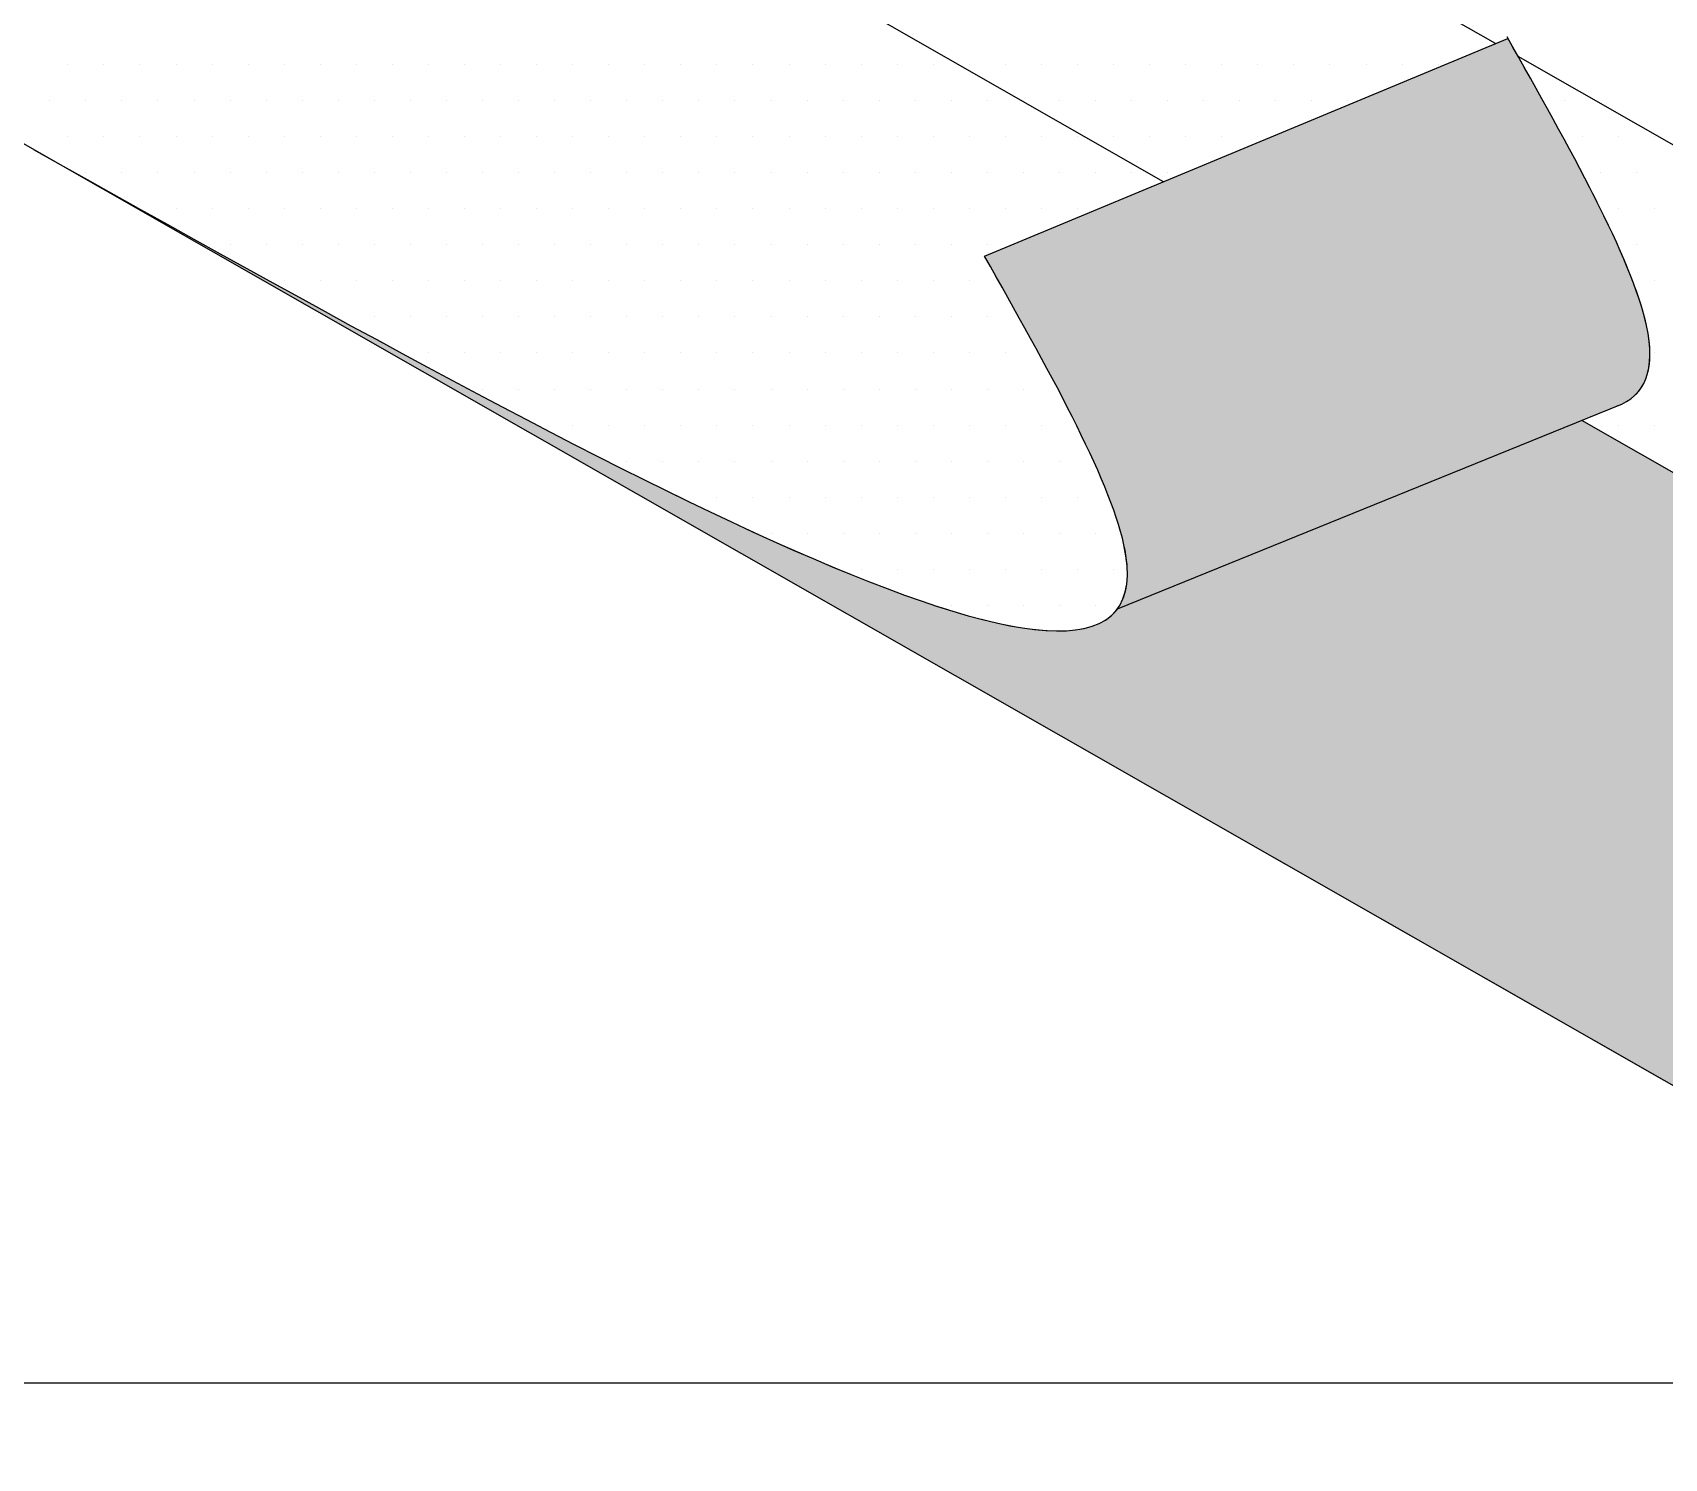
# Model space of a CAD drawing. Header units: inches. Extents: x -20.8 to 74.7, y -53.7 to 19.1.
# Drawn here: x 0.558 to 1.407, y 10.974 to 11.715 of the extents above; entities that cross this region are included whole.
import ezdxf

# ---------------------------------------------------------------- set-up
doc = ezdxf.new("R2010")
doc.units = ezdxf.units.IN
doc.header["$MEASUREMENT"] = 0
for name, color, linetype, lineweight in [('.ATI-HATCH', 7, 'Continuous', 0), ('G-ANNO-TTLB', 7, 'Continuous', 0), ('TYVEK', 7, 'Continuous', 0)]:
    doc.layers.add(name, color=color, linetype=linetype, lineweight=lineweight)

# ---------------------------------------------------------------- blocks, each defined once
blk = doc.blocks.new('Block_857')
at = {"layer": '.ATI-HATCH'}
for points, knots in [([(0.05346, 12.43236), (0.05346, 12.43236), (-0.09602, 12.34733), (-0.09602, 12.34733), (-0.09602, 12.34733), (1.14653, 11.63781), (1.14653, 11.63781), (1.14653, 11.63781), (1.31916, 11.70962), (1.31916, 11.70962), (1.31916, 11.70962), (0.05346, 12.43236), (0.05346, 12.43236)], [0, 0, 0, 0, 1, 1, 1, 2, 2, 2, 3, 3, 3, 4, 4, 4, 4]), ([(-0.09602, 12.34733), (-0.09602, 12.34733), (-0.25814, 12.2551), (-0.25814, 12.2551), (-0.25814, 12.2551), (-0.37482, 12.1876), (-0.37482, 12.1876), (-0.37482, 12.1876), (0.55876, 11.6545), (0.55876, 11.6545), (0.82086, 11.50795), (1.08295, 11.3614), (1.12257, 11.41564), (1.1279, 11.42294), (1.12921, 11.43389), (1.12593, 11.44896), (1.1183, 11.48406), (1.08585, 11.54157), (1.05341, 11.59907), (1.05341, 11.59907), (1.14653, 11.63781), (1.14653, 11.63781), (1.14653, 11.63781), (-0.09602, 12.34733), (-0.09602, 12.34733)], [0, 0, 0, 0, 1, 1, 1, 2, 2, 2, 3, 3, 3, 4, 4, 4, 5, 5, 5, 6, 6, 6, 7, 7, 7, 8, 8, 8, 8]), ([(1.33101, 11.70285), (1.36143, 11.64887), (1.39054, 11.59607), (1.39771, 11.56306), (1.40251, 11.54097), (1.39748, 11.52775), (1.38433, 11.52186), (1.38364, 11.52155), (1.38293, 11.52126), (1.38219, 11.52099), (1.38219, 11.52099), (1.36402, 11.51362), (1.36402, 11.51362), (1.36402, 11.51362), (1.77149, 11.28094), (1.77149, 11.28094), (1.77149, 11.28094), (1.92062, 11.36617), (1.92062, 11.36617), (1.92062, 11.36617), (1.33101, 11.70285), (1.33101, 11.70285)], [0, 0, 0, 0, 1, 1, 1, 2, 2, 2, 3, 3, 3, 4, 4, 4, 5, 5, 5, 6, 6, 6, 7, 7, 7, 7])]:
    blk.add_open_spline(points, degree=3, knots=knots, dxfattribs=at)
at = {"layer": '.ATI-HATCH', "color": 8, "lineweight": 0, "true_color": 0x818080}
for points in [[(0.57663, 11.69876), (0.57663, 11.69876), (0.57663, 11.69876), (0.57663, 11.69876)], [(0.59539, 11.69876), (0.59539, 11.69876), (0.59539, 11.69876), (0.59539, 11.69876)], [(0.61414, 11.69876), (0.61414, 11.69876), (0.61414, 11.69876), (0.61414, 11.69876)], [(0.6329, 11.69876), (0.6329, 11.69876), (0.6329, 11.69876), (0.6329, 11.69876)], [(0.65165, 11.69876), (0.65165, 11.69876), (0.65165, 11.69876), (0.65165, 11.69876)], [(0.67041, 11.69876), (0.67041, 11.69876), (0.67041, 11.69876), (0.67041, 11.69876)], [(0.68916, 11.69876), (0.68916, 11.69876), (0.68916, 11.69876), (0.68916, 11.69876)], [(0.70792, 11.69876), (0.70792, 11.69876), (0.70792, 11.69876), (0.70792, 11.69876)], [(0.72668, 11.69876), (0.72668, 11.69876), (0.72668, 11.69876), (0.72668, 11.69876)], [(0.74543, 11.69876), (0.74543, 11.69876), (0.74543, 11.69876), (0.74543, 11.69876)], [(0.76419, 11.69876), (0.76419, 11.69876), (0.76419, 11.69876), (0.76419, 11.69876)], [(0.78294, 11.69876), (0.78294, 11.69876), (0.78294, 11.69876), (0.78294, 11.69876)], [(0.8017, 11.69876), (0.8017, 11.69876), (0.8017, 11.69876), (0.8017, 11.69876)], [(0.82045, 11.69876), (0.82045, 11.69876), (0.82045, 11.69876), (0.82045, 11.69876)], [(0.83921, 11.69876), (0.83921, 11.69876), (0.83921, 11.69876), (0.83921, 11.69876)], [(0.85797, 11.69876), (0.85797, 11.69876), (0.85797, 11.69876), (0.85797, 11.69876)], [(0.87672, 11.69876), (0.87672, 11.69876), (0.87672, 11.69876), (0.87672, 11.69876)], [(0.89548, 11.69876), (0.89548, 11.69876), (0.89548, 11.69876), (0.89548, 11.69876)], [(0.91423, 11.69876), (0.91423, 11.69876), (0.91423, 11.69876), (0.91423, 11.69876)], [(0.93299, 11.69876), (0.93299, 11.69876), (0.93299, 11.69876), (0.93299, 11.69876)], [(0.95174, 11.69876), (0.95174, 11.69876), (0.95174, 11.69876), (0.95174, 11.69876)], [(0.9705, 11.69876), (0.9705, 11.69876), (0.9705, 11.69876), (0.9705, 11.69876)], [(0.98926, 11.69876), (0.98926, 11.69876), (0.98926, 11.69876), (0.98926, 11.69876)], [(1.00801, 11.69876), (1.00801, 11.69876), (1.00801, 11.69876), (1.00801, 11.69876)], [(1.02677, 11.69876), (1.02677, 11.69876), (1.02677, 11.69876), (1.02677, 11.69876)], [(1.04552, 11.69876), (1.04552, 11.69876), (1.04552, 11.69876), (1.04552, 11.69876)], [(1.06428, 11.69876), (1.06428, 11.69876), (1.06428, 11.69876), (1.06428, 11.69876)], [(1.08303, 11.69876), (1.08303, 11.69876), (1.08303, 11.69876), (1.08303, 11.69876)], [(1.10179, 11.69876), (1.10179, 11.69876), (1.10179, 11.69876), (1.10179, 11.69876)], [(1.12055, 11.69876), (1.12055, 11.69876), (1.12055, 11.69876), (1.12055, 11.69876)], [(1.1393, 11.69876), (1.1393, 11.69876), (1.1393, 11.69876), (1.1393, 11.69876)], [(1.15806, 11.69876), (1.15806, 11.69876), (1.15806, 11.69876), (1.15806, 11.69876)], [(1.17681, 11.69876), (1.17681, 11.69876), (1.17681, 11.69876), (1.17681, 11.69876)], [(1.19557, 11.69876), (1.19557, 11.69876), (1.19557, 11.69876), (1.19557, 11.69876)], [(1.21432, 11.69876), (1.21432, 11.69876), (1.21432, 11.69876), (1.21432, 11.69876)], [(1.23308, 11.69876), (1.23308, 11.69876), (1.23308, 11.69876), (1.23308, 11.69876)], [(1.25183, 11.69876), (1.25183, 11.69876), (1.25183, 11.69876), (1.25183, 11.69876)], [(1.27059, 11.69876), (1.27059, 11.69876), (1.27059, 11.69876), (1.27059, 11.69876)], [(1.28935, 11.69876), (1.28935, 11.69876), (1.28935, 11.69876), (1.28935, 11.69876)], [(0.56725, 11.68), (0.56725, 11.68), (0.56725, 11.68), (0.56725, 11.68)], [(0.58601, 11.68), (0.58601, 11.68), (0.58601, 11.68), (0.58601, 11.68)], [(0.60476, 11.68), (0.60476, 11.68), (0.60476, 11.68), (0.60476, 11.68)], [(0.62352, 11.68), (0.62352, 11.68), (0.62352, 11.68), (0.62352, 11.68)], [(0.64228, 11.68), (0.64228, 11.68), (0.64228, 11.68), (0.64228, 11.68)], [(0.66103, 11.68), (0.66103, 11.68), (0.66103, 11.68), (0.66103, 11.68)], [(0.67979, 11.68), (0.67979, 11.68), (0.67979, 11.68), (0.67979, 11.68)], [(0.69854, 11.68), (0.69854, 11.68), (0.69854, 11.68), (0.69854, 11.68)], [(0.7173, 11.68), (0.7173, 11.68), (0.7173, 11.68), (0.7173, 11.68)], [(0.73605, 11.68), (0.73605, 11.68), (0.73605, 11.68), (0.73605, 11.68)], [(0.75481, 11.68), (0.75481, 11.68), (0.75481, 11.68), (0.75481, 11.68)], [(0.77357, 11.68), (0.77357, 11.68), (0.77357, 11.68), (0.77357, 11.68)], [(0.79232, 11.68), (0.79232, 11.68), (0.79232, 11.68), (0.79232, 11.68)], [(0.81108, 11.68), (0.81108, 11.68), (0.81108, 11.68), (0.81108, 11.68)], [(0.82983, 11.68), (0.82983, 11.68), (0.82983, 11.68), (0.82983, 11.68)], [(0.84859, 11.68), (0.84859, 11.68), (0.84859, 11.68), (0.84859, 11.68)], [(0.86734, 11.68), (0.86734, 11.68), (0.86734, 11.68), (0.86734, 11.68)], [(0.8861, 11.68), (0.8861, 11.68), (0.8861, 11.68), (0.8861, 11.68)], [(0.90485, 11.68), (0.90485, 11.68), (0.90485, 11.68), (0.90485, 11.68)], [(0.92361, 11.68), (0.92361, 11.68), (0.92361, 11.68), (0.92361, 11.68)], [(0.94237, 11.68), (0.94237, 11.68), (0.94237, 11.68), (0.94237, 11.68)], [(0.96112, 11.68), (0.96112, 11.68), (0.96112, 11.68), (0.96112, 11.68)], [(0.97988, 11.68), (0.97988, 11.68), (0.97988, 11.68), (0.97988, 11.68)], [(0.99863, 11.68), (0.99863, 11.68), (0.99863, 11.68), (0.99863, 11.68)], [(1.01739, 11.68), (1.01739, 11.68), (1.01739, 11.68), (1.01739, 11.68)], [(1.03614, 11.68), (1.03614, 11.68), (1.03614, 11.68), (1.03614, 11.68)], [(1.0549, 11.68), (1.0549, 11.68), (1.0549, 11.68), (1.0549, 11.68)], [(1.07366, 11.68), (1.07366, 11.68), (1.07366, 11.68), (1.07366, 11.68)], [(1.09241, 11.68), (1.09241, 11.68), (1.09241, 11.68), (1.09241, 11.68)], [(1.11117, 11.68), (1.11117, 11.68), (1.11117, 11.68), (1.11117, 11.68)], [(1.12992, 11.68), (1.12992, 11.68), (1.12992, 11.68), (1.12992, 11.68)], [(1.14868, 11.68), (1.14868, 11.68), (1.14868, 11.68), (1.14868, 11.68)], [(1.16743, 11.68), (1.16743, 11.68), (1.16743, 11.68), (1.16743, 11.68)], [(1.18619, 11.68), (1.18619, 11.68), (1.18619, 11.68), (1.18619, 11.68)], [(1.20495, 11.68), (1.20495, 11.68), (1.20495, 11.68), (1.20495, 11.68)], [(1.2237, 11.68), (1.2237, 11.68), (1.2237, 11.68), (1.2237, 11.68)], [(1.24246, 11.68), (1.24246, 11.68), (1.24246, 11.68), (1.24246, 11.68)], [(1.35499, 11.68), (1.35499, 11.68), (1.35499, 11.68), (1.35499, 11.68)], [(0.57663, 11.66125), (0.57663, 11.66125), (0.57663, 11.66125), (0.57663, 11.66125)], [(0.59539, 11.66125), (0.59539, 11.66125), (0.59539, 11.66125), (0.59539, 11.66125)], [(0.61414, 11.66125), (0.61414, 11.66125), (0.61414, 11.66125), (0.61414, 11.66125)], [(0.6329, 11.66125), (0.6329, 11.66125), (0.6329, 11.66125), (0.6329, 11.66125)], [(0.65165, 11.66125), (0.65165, 11.66125), (0.65165, 11.66125), (0.65165, 11.66125)], [(0.67041, 11.66125), (0.67041, 11.66125), (0.67041, 11.66125), (0.67041, 11.66125)], [(0.68916, 11.66125), (0.68916, 11.66125), (0.68916, 11.66125), (0.68916, 11.66125)], [(0.70792, 11.66125), (0.70792, 11.66125), (0.70792, 11.66125), (0.70792, 11.66125)], [(0.72668, 11.66125), (0.72668, 11.66125), (0.72668, 11.66125), (0.72668, 11.66125)], [(0.74543, 11.66125), (0.74543, 11.66125), (0.74543, 11.66125), (0.74543, 11.66125)], [(0.76419, 11.66125), (0.76419, 11.66125), (0.76419, 11.66125), (0.76419, 11.66125)], [(0.78294, 11.66125), (0.78294, 11.66125), (0.78294, 11.66125), (0.78294, 11.66125)], [(0.8017, 11.66125), (0.8017, 11.66125), (0.8017, 11.66125), (0.8017, 11.66125)], [(0.82045, 11.66125), (0.82045, 11.66125), (0.82045, 11.66125), (0.82045, 11.66125)], [(0.83921, 11.66125), (0.83921, 11.66125), (0.83921, 11.66125), (0.83921, 11.66125)], [(0.85797, 11.66125), (0.85797, 11.66125), (0.85797, 11.66125), (0.85797, 11.66125)], [(0.87672, 11.66125), (0.87672, 11.66125), (0.87672, 11.66125), (0.87672, 11.66125)], [(0.89548, 11.66125), (0.89548, 11.66125), (0.89548, 11.66125), (0.89548, 11.66125)], [(0.91423, 11.66125), (0.91423, 11.66125), (0.91423, 11.66125), (0.91423, 11.66125)], [(0.93299, 11.66125), (0.93299, 11.66125), (0.93299, 11.66125), (0.93299, 11.66125)], [(0.95174, 11.66125), (0.95174, 11.66125), (0.95174, 11.66125), (0.95174, 11.66125)], [(0.9705, 11.66125), (0.9705, 11.66125), (0.9705, 11.66125), (0.9705, 11.66125)], [(0.98926, 11.66125), (0.98926, 11.66125), (0.98926, 11.66125), (0.98926, 11.66125)], [(1.00801, 11.66125), (1.00801, 11.66125), (1.00801, 11.66125), (1.00801, 11.66125)], [(1.02677, 11.66125), (1.02677, 11.66125), (1.02677, 11.66125), (1.02677, 11.66125)], [(1.04552, 11.66125), (1.04552, 11.66125), (1.04552, 11.66125), (1.04552, 11.66125)], [(1.06428, 11.66125), (1.06428, 11.66125), (1.06428, 11.66125), (1.06428, 11.66125)], [(1.08303, 11.66125), (1.08303, 11.66125), (1.08303, 11.66125), (1.08303, 11.66125)], [(1.10179, 11.66125), (1.10179, 11.66125), (1.10179, 11.66125), (1.10179, 11.66125)], [(1.12055, 11.66125), (1.12055, 11.66125), (1.12055, 11.66125), (1.12055, 11.66125)], [(1.1393, 11.66125), (1.1393, 11.66125), (1.1393, 11.66125), (1.1393, 11.66125)], [(1.15806, 11.66125), (1.15806, 11.66125), (1.15806, 11.66125), (1.15806, 11.66125)], [(1.17681, 11.66125), (1.17681, 11.66125), (1.17681, 11.66125), (1.17681, 11.66125)], [(1.19557, 11.66125), (1.19557, 11.66125), (1.19557, 11.66125), (1.19557, 11.66125)], [(1.36437, 11.66125), (1.36437, 11.66125), (1.36437, 11.66125), (1.36437, 11.66125)], [(1.38312, 11.66125), (1.38312, 11.66125), (1.38312, 11.66125), (1.38312, 11.66125)], [(1.40188, 11.66125), (1.40188, 11.66125), (1.40188, 11.66125), (1.40188, 11.66125)], [(0.58601, 11.64249), (0.58601, 11.64249), (0.58601, 11.64249), (0.58601, 11.64249)], [(0.60476, 11.64249), (0.60476, 11.64249), (0.60476, 11.64249), (0.60476, 11.64249)], [(0.62352, 11.64249), (0.62352, 11.64249), (0.62352, 11.64249), (0.62352, 11.64249)], [(0.64228, 11.64249), (0.64228, 11.64249), (0.64228, 11.64249), (0.64228, 11.64249)], [(0.66103, 11.64249), (0.66103, 11.64249), (0.66103, 11.64249), (0.66103, 11.64249)], [(0.67979, 11.64249), (0.67979, 11.64249), (0.67979, 11.64249), (0.67979, 11.64249)], [(0.69854, 11.64249), (0.69854, 11.64249), (0.69854, 11.64249), (0.69854, 11.64249)], [(0.7173, 11.64249), (0.7173, 11.64249), (0.7173, 11.64249), (0.7173, 11.64249)], [(0.73605, 11.64249), (0.73605, 11.64249), (0.73605, 11.64249), (0.73605, 11.64249)], [(0.75481, 11.64249), (0.75481, 11.64249), (0.75481, 11.64249), (0.75481, 11.64249)], [(0.77357, 11.64249), (0.77357, 11.64249), (0.77357, 11.64249), (0.77357, 11.64249)], [(0.79232, 11.64249), (0.79232, 11.64249), (0.79232, 11.64249), (0.79232, 11.64249)], [(0.81108, 11.64249), (0.81108, 11.64249), (0.81108, 11.64249), (0.81108, 11.64249)], [(0.82983, 11.64249), (0.82983, 11.64249), (0.82983, 11.64249), (0.82983, 11.64249)], [(0.84859, 11.64249), (0.84859, 11.64249), (0.84859, 11.64249), (0.84859, 11.64249)], [(0.86734, 11.64249), (0.86734, 11.64249), (0.86734, 11.64249), (0.86734, 11.64249)], [(0.8861, 11.64249), (0.8861, 11.64249), (0.8861, 11.64249), (0.8861, 11.64249)], [(0.90485, 11.64249), (0.90485, 11.64249), (0.90485, 11.64249), (0.90485, 11.64249)], [(0.92361, 11.64249), (0.92361, 11.64249), (0.92361, 11.64249), (0.92361, 11.64249)], [(0.94237, 11.64249), (0.94237, 11.64249), (0.94237, 11.64249), (0.94237, 11.64249)], [(0.96112, 11.64249), (0.96112, 11.64249), (0.96112, 11.64249), (0.96112, 11.64249)], [(0.97988, 11.64249), (0.97988, 11.64249), (0.97988, 11.64249), (0.97988, 11.64249)], [(0.99863, 11.64249), (0.99863, 11.64249), (0.99863, 11.64249), (0.99863, 11.64249)], [(1.01739, 11.64249), (1.01739, 11.64249), (1.01739, 11.64249), (1.01739, 11.64249)], [(1.03614, 11.64249), (1.03614, 11.64249), (1.03614, 11.64249), (1.03614, 11.64249)], [(1.0549, 11.64249), (1.0549, 11.64249), (1.0549, 11.64249), (1.0549, 11.64249)], [(1.07366, 11.64249), (1.07366, 11.64249), (1.07366, 11.64249), (1.07366, 11.64249)], [(1.09241, 11.64249), (1.09241, 11.64249), (1.09241, 11.64249), (1.09241, 11.64249)], [(1.11117, 11.64249), (1.11117, 11.64249), (1.11117, 11.64249), (1.11117, 11.64249)], [(1.12992, 11.64249), (1.12992, 11.64249), (1.12992, 11.64249), (1.12992, 11.64249)], [(1.14868, 11.64249), (1.14868, 11.64249), (1.14868, 11.64249), (1.14868, 11.64249)], [(1.37375, 11.64249), (1.37375, 11.64249), (1.37375, 11.64249), (1.37375, 11.64249)], [(1.3925, 11.64249), (1.3925, 11.64249), (1.3925, 11.64249), (1.3925, 11.64249)], [(0.61414, 11.62374), (0.61414, 11.62374), (0.61414, 11.62374), (0.61414, 11.62374)], [(0.6329, 11.62374), (0.6329, 11.62374), (0.6329, 11.62374), (0.6329, 11.62374)], [(0.65165, 11.62374), (0.65165, 11.62374), (0.65165, 11.62374), (0.65165, 11.62374)], [(0.67041, 11.62374), (0.67041, 11.62374), (0.67041, 11.62374), (0.67041, 11.62374)], [(0.68916, 11.62374), (0.68916, 11.62374), (0.68916, 11.62374), (0.68916, 11.62374)], [(0.70792, 11.62374), (0.70792, 11.62374), (0.70792, 11.62374), (0.70792, 11.62374)], [(0.72668, 11.62374), (0.72668, 11.62374), (0.72668, 11.62374), (0.72668, 11.62374)], [(0.74543, 11.62374), (0.74543, 11.62374), (0.74543, 11.62374), (0.74543, 11.62374)], [(0.76419, 11.62374), (0.76419, 11.62374), (0.76419, 11.62374), (0.76419, 11.62374)], [(0.78294, 11.62374), (0.78294, 11.62374), (0.78294, 11.62374), (0.78294, 11.62374)], [(0.8017, 11.62374), (0.8017, 11.62374), (0.8017, 11.62374), (0.8017, 11.62374)], [(0.82045, 11.62374), (0.82045, 11.62374), (0.82045, 11.62374), (0.82045, 11.62374)], [(0.83921, 11.62374), (0.83921, 11.62374), (0.83921, 11.62374), (0.83921, 11.62374)], [(0.85797, 11.62374), (0.85797, 11.62374), (0.85797, 11.62374), (0.85797, 11.62374)], [(0.87672, 11.62374), (0.87672, 11.62374), (0.87672, 11.62374), (0.87672, 11.62374)], [(0.89548, 11.62374), (0.89548, 11.62374), (0.89548, 11.62374), (0.89548, 11.62374)], [(0.91423, 11.62374), (0.91423, 11.62374), (0.91423, 11.62374), (0.91423, 11.62374)], [(0.93299, 11.62374), (0.93299, 11.62374), (0.93299, 11.62374), (0.93299, 11.62374)], [(0.95174, 11.62374), (0.95174, 11.62374), (0.95174, 11.62374), (0.95174, 11.62374)], [(0.9705, 11.62374), (0.9705, 11.62374), (0.9705, 11.62374), (0.9705, 11.62374)], [(0.98926, 11.62374), (0.98926, 11.62374), (0.98926, 11.62374), (0.98926, 11.62374)], [(1.00801, 11.62374), (1.00801, 11.62374), (1.00801, 11.62374), (1.00801, 11.62374)], [(1.02677, 11.62374), (1.02677, 11.62374), (1.02677, 11.62374), (1.02677, 11.62374)], [(1.04552, 11.62374), (1.04552, 11.62374), (1.04552, 11.62374), (1.04552, 11.62374)], [(1.06428, 11.62374), (1.06428, 11.62374), (1.06428, 11.62374), (1.06428, 11.62374)], [(1.08303, 11.62374), (1.08303, 11.62374), (1.08303, 11.62374), (1.08303, 11.62374)], [(1.10179, 11.62374), (1.10179, 11.62374), (1.10179, 11.62374), (1.10179, 11.62374)], [(1.38312, 11.62374), (1.38312, 11.62374), (1.38312, 11.62374), (1.38312, 11.62374)], [(1.40188, 11.62374), (1.40188, 11.62374), (1.40188, 11.62374), (1.40188, 11.62374)], [(0.66103, 11.60498), (0.66103, 11.60498), (0.66103, 11.60498), (0.66103, 11.60498)], [(0.67979, 11.60498), (0.67979, 11.60498), (0.67979, 11.60498), (0.67979, 11.60498)], [(0.69854, 11.60498), (0.69854, 11.60498), (0.69854, 11.60498), (0.69854, 11.60498)], [(0.7173, 11.60498), (0.7173, 11.60498), (0.7173, 11.60498), (0.7173, 11.60498)], [(0.73605, 11.60498), (0.73605, 11.60498), (0.73605, 11.60498), (0.73605, 11.60498)], [(0.75481, 11.60498), (0.75481, 11.60498), (0.75481, 11.60498), (0.75481, 11.60498)], [(0.77357, 11.60498), (0.77357, 11.60498), (0.77357, 11.60498), (0.77357, 11.60498)], [(0.79232, 11.60498), (0.79232, 11.60498), (0.79232, 11.60498), (0.79232, 11.60498)], [(0.81108, 11.60498), (0.81108, 11.60498), (0.81108, 11.60498), (0.81108, 11.60498)], [(0.82983, 11.60498), (0.82983, 11.60498), (0.82983, 11.60498), (0.82983, 11.60498)], [(0.84859, 11.60498), (0.84859, 11.60498), (0.84859, 11.60498), (0.84859, 11.60498)], [(0.86734, 11.60498), (0.86734, 11.60498), (0.86734, 11.60498), (0.86734, 11.60498)], [(0.8861, 11.60498), (0.8861, 11.60498), (0.8861, 11.60498), (0.8861, 11.60498)], [(0.90485, 11.60498), (0.90485, 11.60498), (0.90485, 11.60498), (0.90485, 11.60498)], [(0.92361, 11.60498), (0.92361, 11.60498), (0.92361, 11.60498), (0.92361, 11.60498)], [(0.94237, 11.60498), (0.94237, 11.60498), (0.94237, 11.60498), (0.94237, 11.60498)], [(0.96112, 11.60498), (0.96112, 11.60498), (0.96112, 11.60498), (0.96112, 11.60498)], [(0.97988, 11.60498), (0.97988, 11.60498), (0.97988, 11.60498), (0.97988, 11.60498)], [(0.99863, 11.60498), (0.99863, 11.60498), (0.99863, 11.60498), (0.99863, 11.60498)], [(1.01739, 11.60498), (1.01739, 11.60498), (1.01739, 11.60498), (1.01739, 11.60498)], [(1.03614, 11.60498), (1.03614, 11.60498), (1.03614, 11.60498), (1.03614, 11.60498)], [(1.0549, 11.60498), (1.0549, 11.60498), (1.0549, 11.60498), (1.0549, 11.60498)], [(1.3925, 11.60498), (1.3925, 11.60498), (1.3925, 11.60498), (1.3925, 11.60498)], [(0.68916, 11.58622), (0.68916, 11.58622), (0.68916, 11.58622), (0.68916, 11.58622)], [(0.70792, 11.58622), (0.70792, 11.58622), (0.70792, 11.58622), (0.70792, 11.58622)], [(0.72668, 11.58622), (0.72668, 11.58622), (0.72668, 11.58622), (0.72668, 11.58622)], [(0.74543, 11.58622), (0.74543, 11.58622), (0.74543, 11.58622), (0.74543, 11.58622)], [(0.76419, 11.58622), (0.76419, 11.58622), (0.76419, 11.58622), (0.76419, 11.58622)], [(0.78294, 11.58622), (0.78294, 11.58622), (0.78294, 11.58622), (0.78294, 11.58622)], [(0.8017, 11.58622), (0.8017, 11.58622), (0.8017, 11.58622), (0.8017, 11.58622)], [(0.82045, 11.58622), (0.82045, 11.58622), (0.82045, 11.58622), (0.82045, 11.58622)], [(0.83921, 11.58622), (0.83921, 11.58622), (0.83921, 11.58622), (0.83921, 11.58622)], [(0.85797, 11.58622), (0.85797, 11.58622), (0.85797, 11.58622), (0.85797, 11.58622)], [(0.87672, 11.58622), (0.87672, 11.58622), (0.87672, 11.58622), (0.87672, 11.58622)], [(0.89548, 11.58622), (0.89548, 11.58622), (0.89548, 11.58622), (0.89548, 11.58622)], [(0.91423, 11.58622), (0.91423, 11.58622), (0.91423, 11.58622), (0.91423, 11.58622)], [(0.93299, 11.58622), (0.93299, 11.58622), (0.93299, 11.58622), (0.93299, 11.58622)], [(0.95174, 11.58622), (0.95174, 11.58622), (0.95174, 11.58622), (0.95174, 11.58622)], [(0.9705, 11.58622), (0.9705, 11.58622), (0.9705, 11.58622), (0.9705, 11.58622)], [(0.98926, 11.58622), (0.98926, 11.58622), (0.98926, 11.58622), (0.98926, 11.58622)], [(1.00801, 11.58622), (1.00801, 11.58622), (1.00801, 11.58622), (1.00801, 11.58622)], [(1.02677, 11.58622), (1.02677, 11.58622), (1.02677, 11.58622), (1.02677, 11.58622)], [(1.04552, 11.58622), (1.04552, 11.58622), (1.04552, 11.58622), (1.04552, 11.58622)], [(1.40188, 11.58622), (1.40188, 11.58622), (1.40188, 11.58622), (1.40188, 11.58622)], [(0.7173, 11.56747), (0.7173, 11.56747), (0.7173, 11.56747), (0.7173, 11.56747)], [(0.73605, 11.56747), (0.73605, 11.56747), (0.73605, 11.56747), (0.73605, 11.56747)], [(0.75481, 11.56747), (0.75481, 11.56747), (0.75481, 11.56747), (0.75481, 11.56747)], [(0.77357, 11.56747), (0.77357, 11.56747), (0.77357, 11.56747), (0.77357, 11.56747)], [(0.79232, 11.56747), (0.79232, 11.56747), (0.79232, 11.56747), (0.79232, 11.56747)], [(0.81108, 11.56747), (0.81108, 11.56747), (0.81108, 11.56747), (0.81108, 11.56747)], [(0.82983, 11.56747), (0.82983, 11.56747), (0.82983, 11.56747), (0.82983, 11.56747)], [(0.84859, 11.56747), (0.84859, 11.56747), (0.84859, 11.56747), (0.84859, 11.56747)], [(0.86734, 11.56747), (0.86734, 11.56747), (0.86734, 11.56747), (0.86734, 11.56747)], [(0.8861, 11.56747), (0.8861, 11.56747), (0.8861, 11.56747), (0.8861, 11.56747)], [(0.90485, 11.56747), (0.90485, 11.56747), (0.90485, 11.56747), (0.90485, 11.56747)], [(0.92361, 11.56747), (0.92361, 11.56747), (0.92361, 11.56747), (0.92361, 11.56747)], [(0.94237, 11.56747), (0.94237, 11.56747), (0.94237, 11.56747), (0.94237, 11.56747)], [(0.96112, 11.56747), (0.96112, 11.56747), (0.96112, 11.56747), (0.96112, 11.56747)], [(0.97988, 11.56747), (0.97988, 11.56747), (0.97988, 11.56747), (0.97988, 11.56747)], [(0.99863, 11.56747), (0.99863, 11.56747), (0.99863, 11.56747), (0.99863, 11.56747)], [(1.01739, 11.56747), (1.01739, 11.56747), (1.01739, 11.56747), (1.01739, 11.56747)], [(1.03614, 11.56747), (1.03614, 11.56747), (1.03614, 11.56747), (1.03614, 11.56747)], [(1.0549, 11.56747), (1.0549, 11.56747), (1.0549, 11.56747), (1.0549, 11.56747)], [(0.76419, 11.54871), (0.76419, 11.54871), (0.76419, 11.54871), (0.76419, 11.54871)], [(0.78294, 11.54871), (0.78294, 11.54871), (0.78294, 11.54871), (0.78294, 11.54871)], [(0.8017, 11.54871), (0.8017, 11.54871), (0.8017, 11.54871), (0.8017, 11.54871)], [(0.82045, 11.54871), (0.82045, 11.54871), (0.82045, 11.54871), (0.82045, 11.54871)], [(0.83921, 11.54871), (0.83921, 11.54871), (0.83921, 11.54871), (0.83921, 11.54871)], [(0.85797, 11.54871), (0.85797, 11.54871), (0.85797, 11.54871), (0.85797, 11.54871)], [(0.87672, 11.54871), (0.87672, 11.54871), (0.87672, 11.54871), (0.87672, 11.54871)], [(0.89548, 11.54871), (0.89548, 11.54871), (0.89548, 11.54871), (0.89548, 11.54871)], [(0.91423, 11.54871), (0.91423, 11.54871), (0.91423, 11.54871), (0.91423, 11.54871)], [(0.93299, 11.54871), (0.93299, 11.54871), (0.93299, 11.54871), (0.93299, 11.54871)], [(0.95174, 11.54871), (0.95174, 11.54871), (0.95174, 11.54871), (0.95174, 11.54871)], [(0.9705, 11.54871), (0.9705, 11.54871), (0.9705, 11.54871), (0.9705, 11.54871)], [(0.98926, 11.54871), (0.98926, 11.54871), (0.98926, 11.54871), (0.98926, 11.54871)], [(1.00801, 11.54871), (1.00801, 11.54871), (1.00801, 11.54871), (1.00801, 11.54871)], [(1.02677, 11.54871), (1.02677, 11.54871), (1.02677, 11.54871), (1.02677, 11.54871)], [(1.04552, 11.54871), (1.04552, 11.54871), (1.04552, 11.54871), (1.04552, 11.54871)], [(1.06428, 11.54871), (1.06428, 11.54871), (1.06428, 11.54871), (1.06428, 11.54871)], [(1.40188, 11.54871), (1.40188, 11.54871), (1.40188, 11.54871), (1.40188, 11.54871)], [(0.79232, 11.52996), (0.79232, 11.52996), (0.79232, 11.52996), (0.79232, 11.52996)], [(0.81108, 11.52996), (0.81108, 11.52996), (0.81108, 11.52996), (0.81108, 11.52996)], [(0.82983, 11.52996), (0.82983, 11.52996), (0.82983, 11.52996), (0.82983, 11.52996)], [(0.84859, 11.52996), (0.84859, 11.52996), (0.84859, 11.52996), (0.84859, 11.52996)], [(0.86734, 11.52996), (0.86734, 11.52996), (0.86734, 11.52996), (0.86734, 11.52996)], [(0.8861, 11.52996), (0.8861, 11.52996), (0.8861, 11.52996), (0.8861, 11.52996)], [(0.90485, 11.52996), (0.90485, 11.52996), (0.90485, 11.52996), (0.90485, 11.52996)], [(0.92361, 11.52996), (0.92361, 11.52996), (0.92361, 11.52996), (0.92361, 11.52996)], [(0.94237, 11.52996), (0.94237, 11.52996), (0.94237, 11.52996), (0.94237, 11.52996)], [(0.96112, 11.52996), (0.96112, 11.52996), (0.96112, 11.52996), (0.96112, 11.52996)], [(0.97988, 11.52996), (0.97988, 11.52996), (0.97988, 11.52996), (0.97988, 11.52996)], [(0.99863, 11.52996), (0.99863, 11.52996), (0.99863, 11.52996), (0.99863, 11.52996)], [(1.01739, 11.52996), (1.01739, 11.52996), (1.01739, 11.52996), (1.01739, 11.52996)], [(1.03614, 11.52996), (1.03614, 11.52996), (1.03614, 11.52996), (1.03614, 11.52996)], [(1.0549, 11.52996), (1.0549, 11.52996), (1.0549, 11.52996), (1.0549, 11.52996)], [(1.07366, 11.52996), (1.07366, 11.52996), (1.07366, 11.52996), (1.07366, 11.52996)], [(0.83921, 11.5112), (0.83921, 11.5112), (0.83921, 11.5112), (0.83921, 11.5112)], [(0.85797, 11.5112), (0.85797, 11.5112), (0.85797, 11.5112), (0.85797, 11.5112)], [(0.87672, 11.5112), (0.87672, 11.5112), (0.87672, 11.5112), (0.87672, 11.5112)], [(0.89548, 11.5112), (0.89548, 11.5112), (0.89548, 11.5112), (0.89548, 11.5112)], [(0.91423, 11.5112), (0.91423, 11.5112), (0.91423, 11.5112), (0.91423, 11.5112)], [(0.93299, 11.5112), (0.93299, 11.5112), (0.93299, 11.5112), (0.93299, 11.5112)], [(0.95174, 11.5112), (0.95174, 11.5112), (0.95174, 11.5112), (0.95174, 11.5112)], [(0.9705, 11.5112), (0.9705, 11.5112), (0.9705, 11.5112), (0.9705, 11.5112)], [(0.98926, 11.5112), (0.98926, 11.5112), (0.98926, 11.5112), (0.98926, 11.5112)], [(1.00801, 11.5112), (1.00801, 11.5112), (1.00801, 11.5112), (1.00801, 11.5112)], [(1.02677, 11.5112), (1.02677, 11.5112), (1.02677, 11.5112), (1.02677, 11.5112)], [(1.04552, 11.5112), (1.04552, 11.5112), (1.04552, 11.5112), (1.04552, 11.5112)], [(1.06428, 11.5112), (1.06428, 11.5112), (1.06428, 11.5112), (1.06428, 11.5112)], [(1.08303, 11.5112), (1.08303, 11.5112), (1.08303, 11.5112), (1.08303, 11.5112)], [(1.38312, 11.5112), (1.38312, 11.5112), (1.38312, 11.5112), (1.38312, 11.5112)], [(1.40188, 11.5112), (1.40188, 11.5112), (1.40188, 11.5112), (1.40188, 11.5112)], [(0.86734, 11.49245), (0.86734, 11.49245), (0.86734, 11.49245), (0.86734, 11.49245)], [(0.8861, 11.49245), (0.8861, 11.49245), (0.8861, 11.49245), (0.8861, 11.49245)], [(0.90485, 11.49245), (0.90485, 11.49245), (0.90485, 11.49245), (0.90485, 11.49245)], [(0.92361, 11.49245), (0.92361, 11.49245), (0.92361, 11.49245), (0.92361, 11.49245)], [(0.94237, 11.49245), (0.94237, 11.49245), (0.94237, 11.49245), (0.94237, 11.49245)], [(0.96112, 11.49245), (0.96112, 11.49245), (0.96112, 11.49245), (0.96112, 11.49245)], [(0.97988, 11.49245), (0.97988, 11.49245), (0.97988, 11.49245), (0.97988, 11.49245)], [(0.99863, 11.49245), (0.99863, 11.49245), (0.99863, 11.49245), (0.99863, 11.49245)], [(1.01739, 11.49245), (1.01739, 11.49245), (1.01739, 11.49245), (1.01739, 11.49245)], [(1.03614, 11.49245), (1.03614, 11.49245), (1.03614, 11.49245), (1.03614, 11.49245)], [(1.0549, 11.49245), (1.0549, 11.49245), (1.0549, 11.49245), (1.0549, 11.49245)], [(1.07366, 11.49245), (1.07366, 11.49245), (1.07366, 11.49245), (1.07366, 11.49245)], [(1.09241, 11.49245), (1.09241, 11.49245), (1.09241, 11.49245), (1.09241, 11.49245)], [(0.89548, 11.47369), (0.89548, 11.47369), (0.89548, 11.47369), (0.89548, 11.47369)], [(0.91423, 11.47369), (0.91423, 11.47369), (0.91423, 11.47369), (0.91423, 11.47369)], [(0.93299, 11.47369), (0.93299, 11.47369), (0.93299, 11.47369), (0.93299, 11.47369)], [(0.95174, 11.47369), (0.95174, 11.47369), (0.95174, 11.47369), (0.95174, 11.47369)], [(0.9705, 11.47369), (0.9705, 11.47369), (0.9705, 11.47369), (0.9705, 11.47369)], [(0.98926, 11.47369), (0.98926, 11.47369), (0.98926, 11.47369), (0.98926, 11.47369)], [(1.00801, 11.47369), (1.00801, 11.47369), (1.00801, 11.47369), (1.00801, 11.47369)], [(1.02677, 11.47369), (1.02677, 11.47369), (1.02677, 11.47369), (1.02677, 11.47369)], [(1.04552, 11.47369), (1.04552, 11.47369), (1.04552, 11.47369), (1.04552, 11.47369)], [(1.06428, 11.47369), (1.06428, 11.47369), (1.06428, 11.47369), (1.06428, 11.47369)], [(1.08303, 11.47369), (1.08303, 11.47369), (1.08303, 11.47369), (1.08303, 11.47369)], [(1.10179, 11.47369), (1.10179, 11.47369), (1.10179, 11.47369), (1.10179, 11.47369)], [(0.94237, 11.45493), (0.94237, 11.45493), (0.94237, 11.45493), (0.94237, 11.45493)], [(0.96112, 11.45493), (0.96112, 11.45493), (0.96112, 11.45493), (0.96112, 11.45493)], [(0.97988, 11.45493), (0.97988, 11.45493), (0.97988, 11.45493), (0.97988, 11.45493)], [(0.99863, 11.45493), (0.99863, 11.45493), (0.99863, 11.45493), (0.99863, 11.45493)], [(1.01739, 11.45493), (1.01739, 11.45493), (1.01739, 11.45493), (1.01739, 11.45493)], [(1.03614, 11.45493), (1.03614, 11.45493), (1.03614, 11.45493), (1.03614, 11.45493)], [(1.0549, 11.45493), (1.0549, 11.45493), (1.0549, 11.45493), (1.0549, 11.45493)], [(1.07366, 11.45493), (1.07366, 11.45493), (1.07366, 11.45493), (1.07366, 11.45493)], [(1.09241, 11.45493), (1.09241, 11.45493), (1.09241, 11.45493), (1.09241, 11.45493)], [(1.11117, 11.45493), (1.11117, 11.45493), (1.11117, 11.45493), (1.11117, 11.45493)], [(0.98926, 11.43618), (0.98926, 11.43618), (0.98926, 11.43618), (0.98926, 11.43618)], [(1.00801, 11.43618), (1.00801, 11.43618), (1.00801, 11.43618), (1.00801, 11.43618)], [(1.02677, 11.43618), (1.02677, 11.43618), (1.02677, 11.43618), (1.02677, 11.43618)], [(1.04552, 11.43618), (1.04552, 11.43618), (1.04552, 11.43618), (1.04552, 11.43618)], [(1.06428, 11.43618), (1.06428, 11.43618), (1.06428, 11.43618), (1.06428, 11.43618)], [(1.08303, 11.43618), (1.08303, 11.43618), (1.08303, 11.43618), (1.08303, 11.43618)], [(1.10179, 11.43618), (1.10179, 11.43618), (1.10179, 11.43618), (1.10179, 11.43618)], [(1.12055, 11.43618), (1.12055, 11.43618), (1.12055, 11.43618), (1.12055, 11.43618)], [(1.03614, 11.41742), (1.03614, 11.41742), (1.03614, 11.41742), (1.03614, 11.41742)], [(1.0549, 11.41742), (1.0549, 11.41742), (1.0549, 11.41742), (1.0549, 11.41742)], [(1.07366, 11.41742), (1.07366, 11.41742), (1.07366, 11.41742), (1.07366, 11.41742)], [(1.09241, 11.41742), (1.09241, 11.41742), (1.09241, 11.41742), (1.09241, 11.41742)], [(1.11117, 11.41742), (1.11117, 11.41742), (1.11117, 11.41742), (1.11117, 11.41742)]]:
    blk.add_open_spline(points, degree=3, dxfattribs=at)

msp = doc.modelspace()

# ---------------------------------------------------------------- hatches: boundary and pattern name
at = {"layer": '.ATI-HATCH', "true_color": 0x818080, "transparency": 33554483}
h = msp.add_hatch(color=8, dxfattribs=at)
edge = h.paths.add_edge_path()
edge.add_spline(control_points=[(1.38433, 11.52186), (1.39748, 11.52775), (1.40251, 11.54097), (1.39771, 11.56306), (1.39012, 11.59799), (1.35795, 11.6551), (1.32567, 11.71232), (1.32567, 11.71232), (1.05341, 11.59907), (1.05341, 11.59907), (1.08585, 11.54157), (1.1183, 11.48406), (1.12593, 11.44896), (1.12921, 11.43389), (1.1279, 11.42294), (1.12257, 11.41564), (1.12257, 11.41564), (1.38433, 11.52186), (1.38433, 11.52186)], knot_values=[0, 0, 0, 0, 1, 1, 1, 2, 2, 2, 3, 3, 3, 4, 4, 4, 5, 5, 5, 6, 6, 6, 6], degree=3, periodic=0)
h = msp.add_hatch(color=8, dxfattribs=at)
edge = h.paths.add_edge_path()
edge.add_spline(control_points=[(1.36402, 11.51362), (1.36402, 11.51362), (1.1227, 11.41569), (1.1227, 11.41569), (1.08295, 11.3614), (0.82086, 11.50795), (0.55876, 11.6545), (0.55876, 11.6545), (1.47147, 11.13333), (1.47147, 11.13333), (1.47147, 11.13333), (1.51321, 11.13333), (1.51321, 11.13333), (1.51321, 11.13333), (1.77149, 11.28094), (1.77149, 11.28094), (1.77149, 11.28094), (1.36402, 11.51362), (1.36402, 11.51362)], knot_values=[0, 0, 0, 0, 1, 1, 1, 2, 2, 2, 3, 3, 3, 4, 4, 4, 5, 5, 5, 6, 6, 6, 6], degree=3, periodic=0)
at = {"layer": 'G-ANNO-TTLB', "true_color": 0xb9529f, "transparency": 33554687}
h = msp.add_hatch(color=233, dxfattribs=at)
edge = h.paths.add_edge_path()
edge.add_spline(control_points=[(20.03424, -15.13455), (20.03424, -15.13455), (-20.6658, -15.13455), (-20.6658, -15.13455), (-20.6658, -15.13455), (-20.6658, 19.00075), (-20.6658, 19.00075), (-20.6658, 19.00075), (20.03424, 19.00075), (20.03424, 19.00075), (20.03424, 19.00075), (20.03424, -15.13455), (20.03424, -15.13455)], knot_values=[0, 0, 0, 0, 1, 1, 1, 2, 2, 2, 3, 3, 3, 4, 4, 4, 4], degree=3, periodic=0)
edge = h.paths.add_edge_path()
edge.add_spline(control_points=[(-20.54076, 18.87571), (-20.54076, 18.87571), (-20.54076, -15.00951), (-20.54076, -15.00951), (-20.54076, -15.00951), (19.9092, -15.00951), (19.9092, -15.00951), (19.9092, -15.00951), (19.9092, 18.87571), (19.9092, 18.87571), (19.9092, 18.87571), (-20.54076, 18.87571), (-20.54076, 18.87571)], knot_values=[0, 0, 0, 0, 1, 1, 1, 2, 2, 2, 3, 3, 3, 4, 4, 4, 4], degree=3, periodic=0)
edge.add_line((-20.54076, 18.87571), (-20.54076, 18.87571))

# ---------------------------------------------------------------- linework, layer by layer
at = {"layer": '.ATI-HATCH'}
for points in [[(1.38433, 11.52186), (1.39748, 11.52775), (1.40251, 11.54097), (1.39771, 11.56306), (1.39012, 11.59799), (1.35795, 11.6551), (1.32567, 11.71232), (1.32567, 11.71232), (1.05341, 11.59907), (1.05341, 11.59907), (1.08585, 11.54157), (1.1183, 11.48406), (1.12593, 11.44896), (1.12921, 11.43389), (1.1279, 11.42294), (1.12257, 11.41564), (1.12257, 11.41564), (1.38433, 11.52186), (1.38433, 11.52186)], [(1.36402, 11.51362), (1.36402, 11.51362), (1.1227, 11.41569), (1.1227, 11.41569), (1.08295, 11.3614), (0.82086, 11.50795), (0.55876, 11.6545), (0.55876, 11.6545), (1.47147, 11.13333), (1.47147, 11.13333), (1.47147, 11.13333), (1.51321, 11.13333), (1.51321, 11.13333), (1.51321, 11.13333), (1.77149, 11.28094), (1.77149, 11.28094), (1.77149, 11.28094), (1.36402, 11.51362), (1.36402, 11.51362)]]:
    msp.add_open_spline(points, degree=3, knots=[0, 0, 0, 0, 1, 1, 1, 2, 2, 2, 3, 3, 3, 4, 4, 4, 5, 5, 5, 6, 6, 6, 6], dxfattribs=at)
at = {"layer": 'G-ANNO-TTLB'}
for points in [[(20.03424, -15.13455), (20.03424, -15.13455), (-20.6658, -15.13455), (-20.6658, -15.13455), (-20.6658, -15.13455), (-20.6658, 19.00075), (-20.6658, 19.00075), (-20.6658, 19.00075), (20.03424, 19.00075), (20.03424, 19.00075), (20.03424, 19.00075), (20.03424, -15.13455), (20.03424, -15.13455)], [(-20.54076, 18.87571), (-20.54076, 18.87571), (-20.54076, -15.00951), (-20.54076, -15.00951), (-20.54076, -15.00951), (19.9092, -15.00951), (19.9092, -15.00951), (19.9092, -15.00951), (19.9092, 18.87571), (19.9092, 18.87571), (19.9092, 18.87571), (-20.54076, 18.87571), (-20.54076, 18.87571)]]:
    msp.add_open_spline(points, degree=3, knots=[0, 0, 0, 0, 1, 1, 1, 2, 2, 2, 3, 3, 3, 4, 4, 4, 4], dxfattribs=at)
at = {"layer": 'TYVEK', "color": 133, "lineweight": 25, "true_color": 0x70ccdd}
for p, q in [((1.31916, 11.70962), (0.05346, 12.43236)), ((1.14653, 11.63781), (-0.09612, 12.34739)), ((1.49235, 11.1214), (-0.37482, 12.1876)), ((1.05341, 11.59907), (1.32567, 11.71232)), ((1.92062, 11.36617), (1.33101, 11.70285)), ((1.12257, 11.41564), (1.38433, 11.52186)), ((1.77149, 11.28094), (1.36402, 11.51362))]:
    msp.add_line(p, q, dxfattribs=at)
at = {"layer": 'TYVEK', "color": 18, "lineweight": 25, "true_color": 0x000000}
msp.add_lwpolyline([(-0.39614, 13.06186), (1.96778, 13.06186), (1.96778, 11.01279), (-0.39614, 11.01279)], close=True, dxfattribs=at)
at = {"layer": 'TYVEK', "color": 133, "lineweight": 25, "true_color": 0x70ccdd}
for points in [[(1.38219, 11.52099), (1.39692, 11.52639), (1.40276, 11.53981), (1.39771, 11.56306), (1.39008, 11.59817), (1.35763, 11.65567), (1.32519, 11.71318)], [(0.55876, 11.6545), (0.85615, 11.48822), (1.15353, 11.32193), (1.12593, 11.44896), (1.1183, 11.48406), (1.08585, 11.54157), (1.05341, 11.59907)]]:
    msp.add_open_spline(points, degree=3, knots=[0, 0, 0, 0, 1, 1, 1, 2, 2, 2, 2], dxfattribs=at)

# ---------------------------------------------------------------- block references
at = {"layer": '.ATI-HATCH'}
msp.add_blockref('Block_857', (0, 0), dxfattribs=at)

doc.saveas('drawing.dxf')
